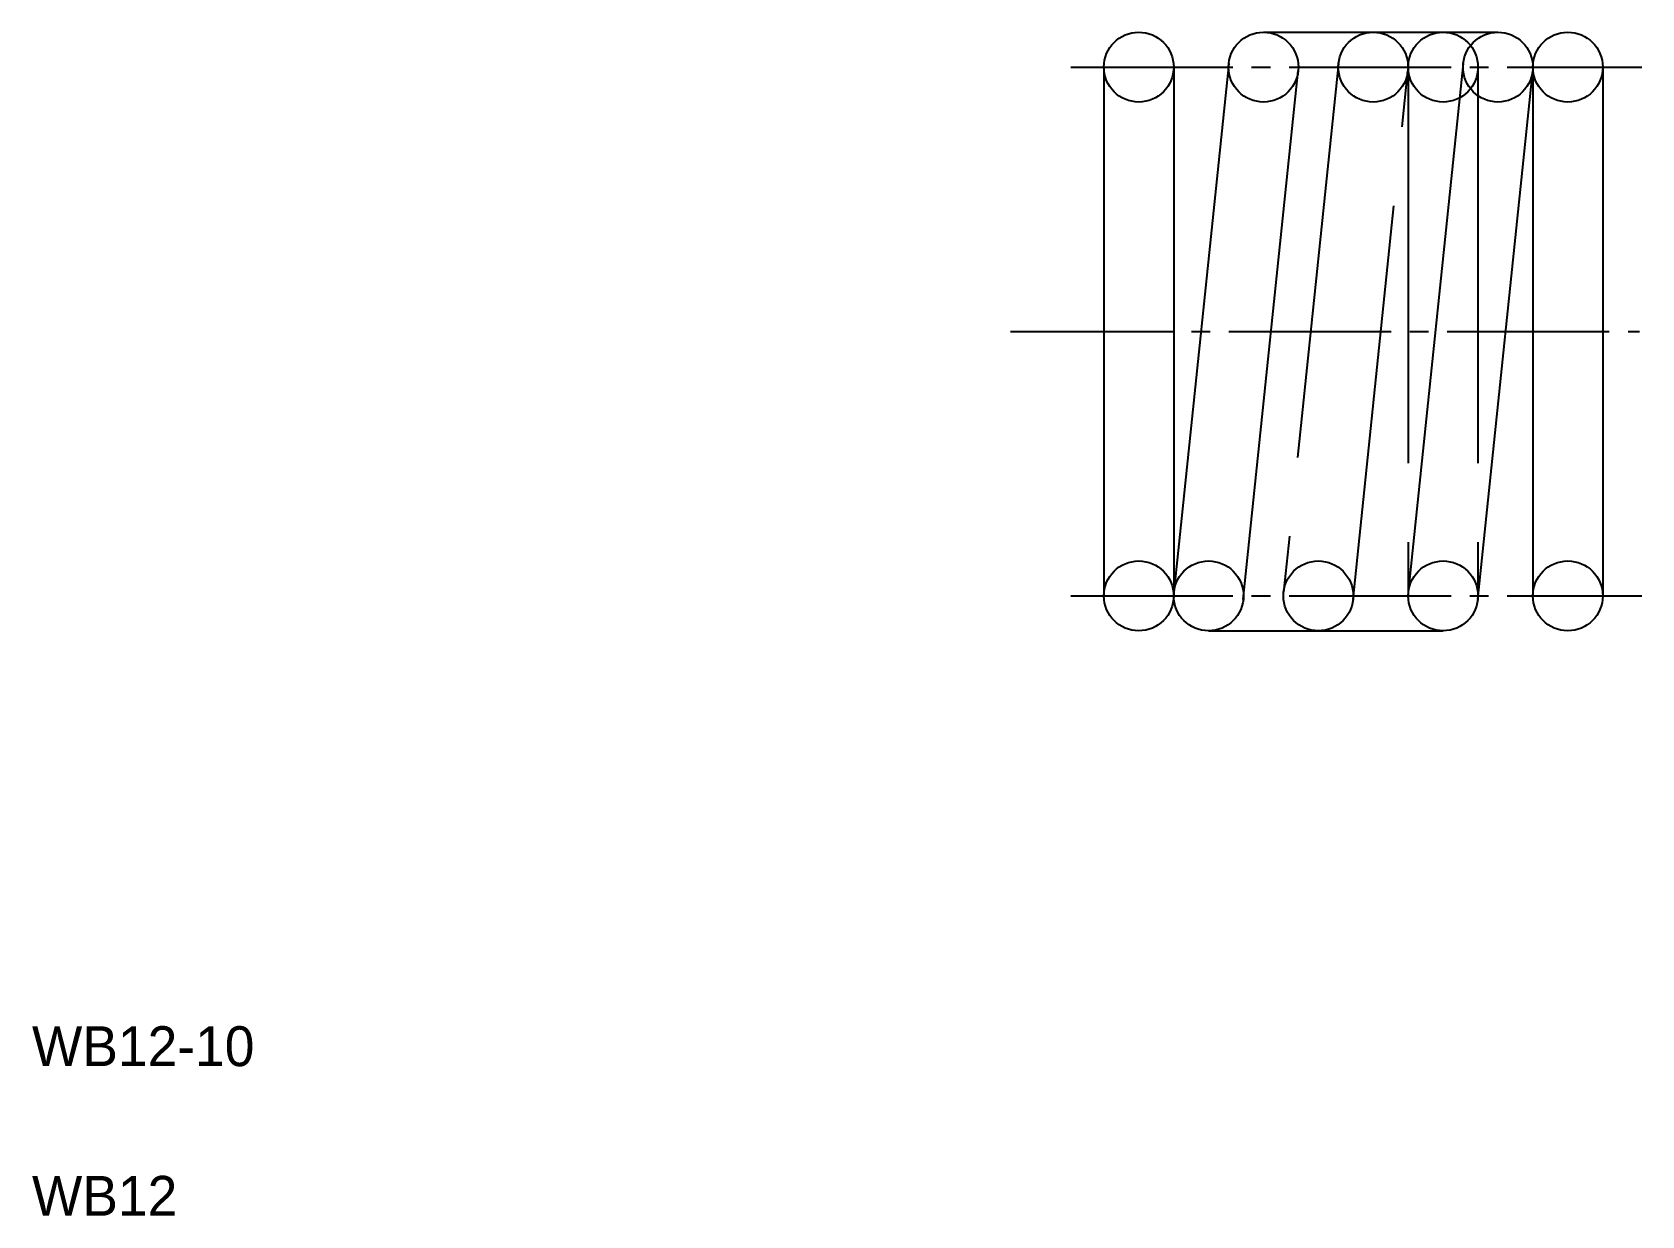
# Model space of a CAD drawing. Extents: x 2 to 34.3, y 2 to 25.7.
import ezdxf

# ---------------------------------------------------------------- set-up
doc = ezdxf.new("R2010")
doc.units = 0
doc.header["$LTSCALE"] = 0.25
doc.linetypes.add('CENTER', pattern=[17.5, 13, -1.5, 1.5, -1.5])
doc.linetypes.add('PHANTOM', pattern=[63.5, 31.75, -6.35, 6.35, -6.35, 6.35, -6.35])
doc.layers.get('0').update_dxf_attribs({"linetype": 'CONTINUOUS'})
doc.layers.add('CENTER', color=1, linetype='CENTER')

msp = doc.modelspace()

# ---------------------------------------------------------------- linework, layer by layer
at = {"color": 3, "linetype": 'PHANTOM'}
for p, q in [((26.685, 25.727), (31.385, 25.727)), ((28.188, 25.099), (27.088, 14.499)), ((28.481, 14.354), (29.581, 24.954)), ((29.585, 25.027), (29.585, 14.427)), ((30.985, 25.027), (30.985, 14.427)), ((25.585, 13.727), (30.285, 13.727))]:
    msp.add_line(p, q, dxfattribs=at)
at = {"color": 7}
for p, q in [((23.485, 25.027), (23.485, 14.427)), ((24.885, 25.027), (24.885, 14.427)), ((25.988, 25.099), (24.888, 14.499)), ((26.281, 14.354), (27.381, 24.954)), ((30.685, 25.099), (29.585, 14.499)), ((30.981, 14.354), (32.081, 24.954)), ((32.085, 25.027), (32.085, 14.427)), ((33.485, 25.027), (33.485, 14.427))]:
    msp.add_line(p, q, dxfattribs=at)
for p, q in [((30.41, 22.449), (30.41, 22.449)), ((30.135, 19.799), (30.135, 19.799))]:
    msp.add_line(p, q)
for centre in [(24.185, 25.027), (26.685, 25.027), (31.385, 25.027), (32.785, 25.027), (24.185, 14.427), (25.585, 14.427), (32.785, 14.427)]:
    msp.add_circle(centre, 0.7, dxfattribs=at)
at = {"color": 3, "linetype": 'PHANTOM'}
for centre in [(28.885, 25.027), (30.285, 25.027), (27.785, 14.427), (30.285, 14.427)]:
    msp.add_circle(centre, 0.7, dxfattribs=at)
at = {"layer": 'CENTER', "color": 1, "linetype": 'CENTER'}
for p, q in [((22.823, 25.027), (34.268, 25.027)), ((21.617, 19.727), (34.219, 19.727)), ((22.823, 14.427), (34.268, 14.427))]:
    msp.add_line(p, q, dxfattribs=at)

# ---------------------------------------------------------------- texts
for s, p in [('WB12-10', (2, 5)), ('WB12', (2, 2))]:
    msp.add_text(s, height=0.8).set_placement(p)

doc.saveas('drawing.dxf')
